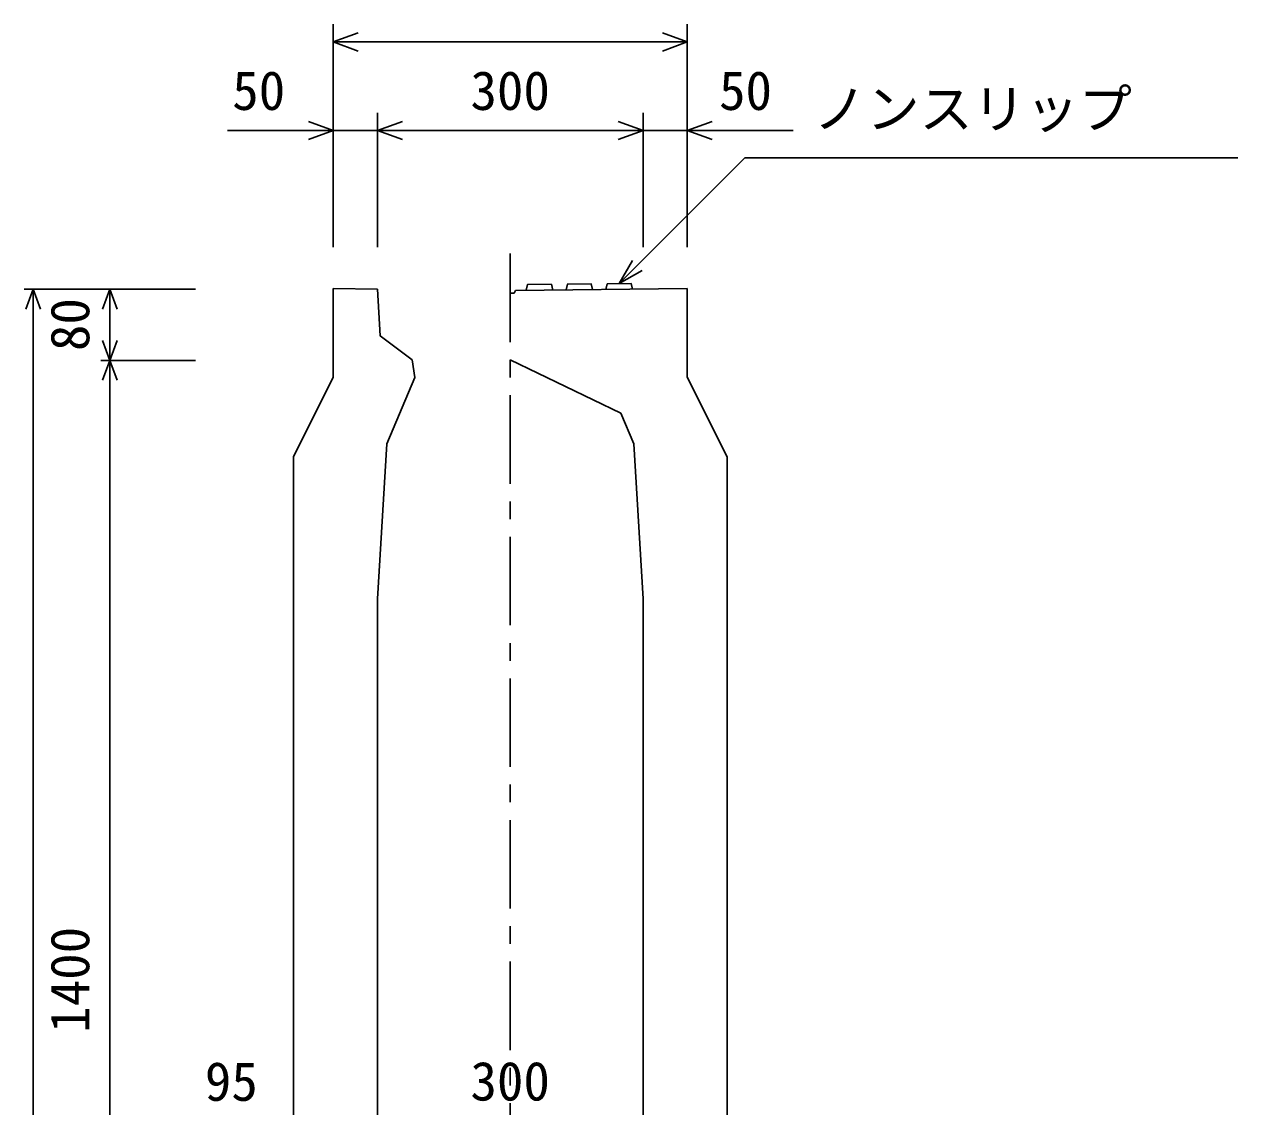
# Model space of a CAD drawing. Units: millimetres, scale not verified. Extents: x -16800 to 16800, y -5940 to 5940.
# Drawn here: x 13901 to 15272, y -1145 to 78 of the extents above; entities that cross this region are included whole.
import ezdxf
from ezdxf.enums import TextEntityAlignment as Align

# ---------------------------------------------------------------- set-up
doc = ezdxf.new("R2010")
doc.units = ezdxf.units.MM
doc.header["$LTSCALE"] = 20
doc.linetypes.add('CHAIN1', pattern=[8, 5, -1, 1, -1])
for name, color, linetype, lineweight in [('0-0_DIM', 7, 'Continuous', 25), ('0-2_HATCH', 6, 'Continuous', 25), ('0-5_OUTLINE', 3, 'Continuous', 25)]:
    doc.layers.add(name, color=color, linetype=linetype, lineweight=lineweight)
doc.styles.add('ＭＳ ゴシック', font='')
doc.styles.get('ＭＳ ゴシック').set_extended_font_data('MS Gothic')

msp = doc.modelspace()

# ---------------------------------------------------------------- linework, layer by layer
at = {"layer": '0-0_DIM'}
for p, q in [((14250, 77.83), (14250, -173.91)), ((14650, 77.83), (14650, -173.91)), ((14650, 57.83), (14250, 57.83)), ((14300, -22.17), (14300, -173.91)), ((14600, -22.17), (14600, -173.91)), ((14250, -42.17), (14130.34, -42.17)), ((14300, -42.17), (14250, -42.17)), ((14300, -42.17), (14600, -42.17)), ((14600, -42.17), (14650, -42.17)), ((14650, -42.17), (14769.66, -42.17)), ((14572.95, -215.19), (14715.16, -72.97)), ((15272.05, -72.97), (14715.16, -72.97)), ((14572.95, -215.19), (14587.95, -189.21)), ((14572.95, -215.19), (14598.93, -200.19)), ((13900.8, -221.38), (14094.13, -221.38)), ((13910.8, -221.38), (13910.8, -1751.38)), ((13997.46, -301.88), (13997.46, -221.38)), ((13987.46, -301.88), (14094.13, -301.88)), ((13997.46, -1701.38), (13997.46, -301.88))]:
    msp.add_line(p, q, dxfattribs=at)
at = {"layer": '0-0_DIM', "linetype": 'CHAIN1'}
msp.add_line((14450, -181.24), (14450, -2056.54), dxfattribs=at)
at = {"layer": '0-0_DIM'}
for points in [[(14278.23, 47.57), (14250.04, 57.83), (14278.23, 68.09)], [(14621.85, 68.09), (14650.04, 57.83), (14621.85, 47.57)], [(14221.81, -52.43), (14250, -42.17), (14221.81, -31.91)], [(14328.19, -52.43), (14300, -42.17), (14328.19, -31.91)], [(14571.88, -31.91), (14600.08, -42.17), (14571.88, -52.43)], [(14678.12, -31.91), (14649.92, -42.17), (14678.12, -52.43)], [(13902.59, -243.93), (13910.8, -221.38), (13919.01, -243.93)], [(13989.26, -243.93), (13997.46, -221.38), (14005.67, -243.93)], [(14005.67, -279.33), (13997.46, -301.88), (13989.26, -279.33)], [(13989.26, -324.43), (13997.46, -301.88), (14005.67, -324.43)]]:
    msp.add_lwpolyline(points, dxfattribs=at)
at = {"layer": '0-2_HATCH'}
for p, q in [((14513, -222.3), (14514.5, -215.78)), ((14558, -221.84), (14559.5, -215.32))]:
    msp.add_line(p, q, dxfattribs=at)
for points in [[(14468, -222.76), (14469.45, -216.24), (14496.45, -215.97), (14498, -222.45)], [(14514.45, -215.78), (14541.45, -215.51), (14543, -221.99)], [(14559.45, -215.32), (14586.45, -215.05), (14588, -221.53)]]:
    msp.add_lwpolyline(points, dxfattribs=at)
at = {"layer": '0-5_OUTLINE'}
for p, q in [((14250, -220.88), (14250, -320.88)), ((14250, -220.88), (14300, -221.38)), ((14450, -226.08), (14454.5, -226.08)), ((14454.5, -226.08), (14456, -222.82)), ((14650, -220.88), (14456, -222.82)), ((14650, -220.88), (14650, -320.88)), ((14339, -301.38), (14342, -321.38)), ((14574.8, -361.38), (14450, -301.38)), ((14250, -320.88), (14205, -410.88)), ((14310.5, -396.38), (14342, -321.38)), ((14695, -410.88), (14650, -320.88)), ((14574.8, -361.38), (14589.5, -396.38)), ((14310.5, -396.38), (14300, -571.38)), ((14600, -571.38), (14589.5, -396.38)), ((14205, -410.88), (14205, -1751.38)), ((14695, -410.88), (14695, -1751.38)), ((14300, -571.38), (14300, -1751.38)), ((14600, -571.38), (14600, -1751.38))]:
    msp.add_line(p, q, dxfattribs=at)
msp.add_lwpolyline([(14339, -301.38), (14303, -274.25), (14300, -221.38)], dxfattribs=at)

# ---------------------------------------------------------------- texts
at = {"layer": '0-0_DIM', "style": 'ＭＳ ゴシック'}
for s, p in [('50', (14135.81, -32.17)), ('300', (14405, -32.17)), ('50', (14685.91, -32.17)), ('ノンスリップ', (14792.47, -52.79)), ('95', (14104.85, -1151.68)), ('300', (14405, -1151.38))]:
    msp.add_text(s, height=43.99, dxfattribs=at).set_placement(p, align=Align.BOTTOM_LEFT)
for s, p in [('80', (13987.46, -291.38)), ('1400', (13987.46, -1061.63))]:
    msp.add_text(s, height=43.99, rotation=90, dxfattribs=at).set_placement(p, align=Align.BOTTOM_LEFT)

doc.saveas('drawing.dxf')
